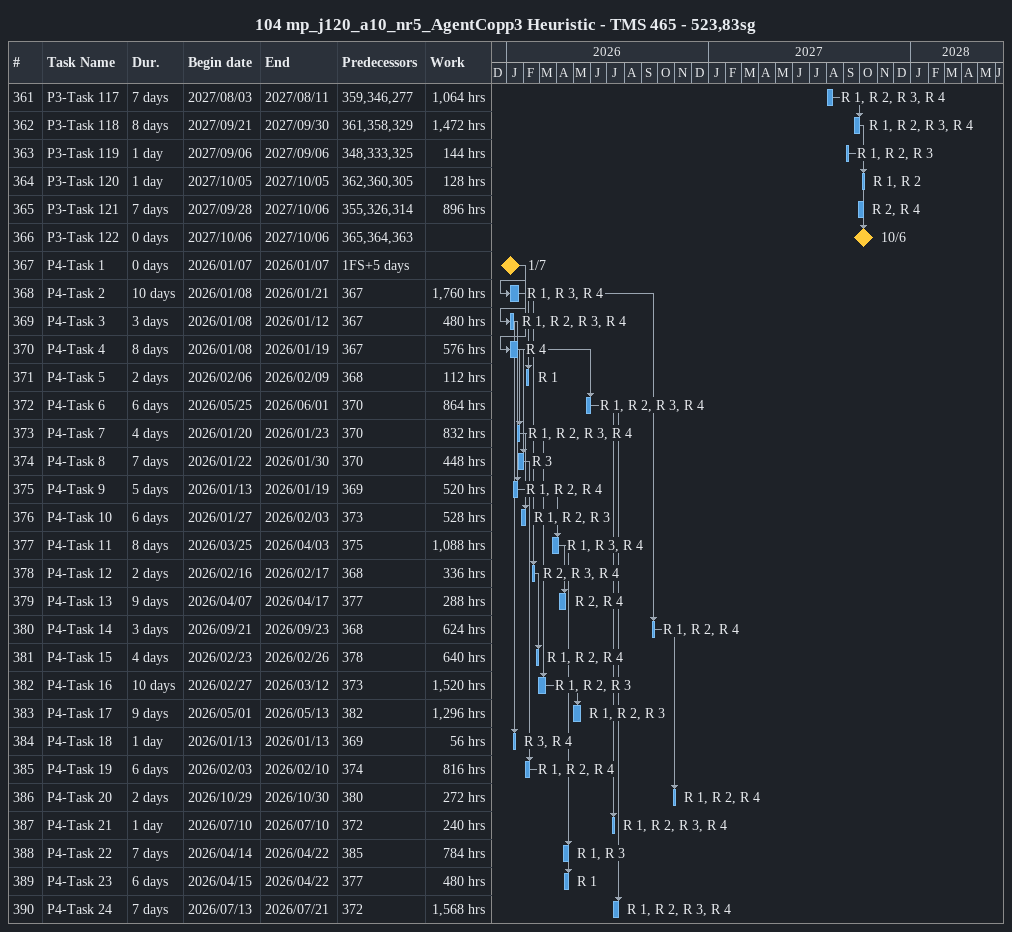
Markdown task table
104 mp_j120_a10_nr5_AgentCopp3 Heuristic - TMS 465 - 523,83sg

| ID | Task | Duration | Start | Finish | Predecessors | Resources | Work (h) |
|---|---|---|---|---|---|---|---|
| 361 | P3-Task 117 | 7d | 2027-08-03 | 2027-08-11 | 359, 346, 277 | R 1, R 2, R 3, R 4 | 1064 |
| 362 | P3-Task 118 | 8d | 2027-09-21 | 2027-09-30 | 361, 358, 329 | R 1, R 2, R 3, R 4 | 1472 |
| 363 | P3-Task 119 | 1d | 2027-09-06 | 2027-09-06 | 348, 333, 325 | R 1, R 2, R 3 | 144 |
| 364 | P3-Task 120 | 1d | 2027-10-05 | 2027-10-05 | 362, 360, 305 | R 1, R 2 | 128 |
| 365 | P3-Task 121 | 7d | 2027-09-28 | 2027-10-06 | 355, 326, 314 | R 2, R 4 | 896 |
| 366 | P3-Task 122 | 0d | 2027-10-06 | 2027-10-06 | 365, 364, 363 |  |  |
| 367 | P4-Task 1 | 0d | 2026-01-07 | 2026-01-07 | 1FS+5d |  |  |
| 368 | P4-Task 2 | 10d | 2026-01-08 | 2026-01-21 | 367 | R 1, R 3, R 4 | 1760 |
| 369 | P4-Task 3 | 3d | 2026-01-08 | 2026-01-12 | 367 | R 1, R 2, R 3, R 4 | 480 |
| 370 | P4-Task 4 | 8d | 2026-01-08 | 2026-01-19 | 367 | R 4 | 576 |
| 371 | P4-Task 5 | 2d | 2026-02-06 | 2026-02-09 | 368 | R 1 | 112 |
| 372 | P4-Task 6 | 6d | 2026-05-25 | 2026-06-01 | 370 | R 1, R 2, R 3, R 4 | 864 |
| 373 | P4-Task 7 | 4d | 2026-01-20 | 2026-01-23 | 370 | R 1, R 2, R 3, R 4 | 832 |
| 374 | P4-Task 8 | 7d | 2026-01-22 | 2026-01-30 | 370 | R 3 | 448 |
| 375 | P4-Task 9 | 5d | 2026-01-13 | 2026-01-19 | 369 | R 1, R 2, R 4 | 520 |
| 376 | P4-Task 10 | 6d | 2026-01-27 | 2026-02-03 | 373 | R 1, R 2, R 3 | 528 |
| 377 | P4-Task 11 | 8d | 2026-03-25 | 2026-04-03 | 375 | R 1, R 3, R 4 | 1088 |
| 378 | P4-Task 12 | 2d | 2026-02-16 | 2026-02-17 | 368 | R 2, R 3, R 4 | 336 |
| 379 | P4-Task 13 | 9d | 2026-04-07 | 2026-04-17 | 377 | R 2, R 4 | 288 |
| 380 | P4-Task 14 | 3d | 2026-09-21 | 2026-09-23 | 368 | R 1, R 2, R 4 | 624 |
| 381 | P4-Task 15 | 4d | 2026-02-23 | 2026-02-26 | 378 | R 1, R 2, R 4 | 640 |
| 382 | P4-Task 16 | 10d | 2026-02-27 | 2026-03-12 | 373 | R 1, R 2, R 3 | 1520 |
| 383 | P4-Task 17 | 9d | 2026-05-01 | 2026-05-13 | 382 | R 1, R 2, R 3 | 1296 |
| 384 | P4-Task 18 | 1d | 2026-01-13 | 2026-01-13 | 369 | R 3, R 4 | 56 |
| 385 | P4-Task 19 | 6d | 2026-02-03 | 2026-02-10 | 374 | R 1, R 2, R 4 | 816 |
| 386 | P4-Task 20 | 2d | 2026-10-29 | 2026-10-30 | 380 | R 1, R 2, R 4 | 272 |
| 387 | P4-Task 21 | 1d | 2026-07-10 | 2026-07-10 | 372 | R 1, R 2, R 3, R 4 | 240 |
| 388 | P4-Task 22 | 7d | 2026-04-14 | 2026-04-22 | 385 | R 1, R 3 | 784 |
| 389 | P4-Task 23 | 6d | 2026-04-15 | 2026-04-22 | 377 | R 1 | 480 |
| 390 | P4-Task 24 | 7d | 2026-07-13 | 2026-07-21 | 372 | R 1, R 2, R 3, R 4 | 1568 |
